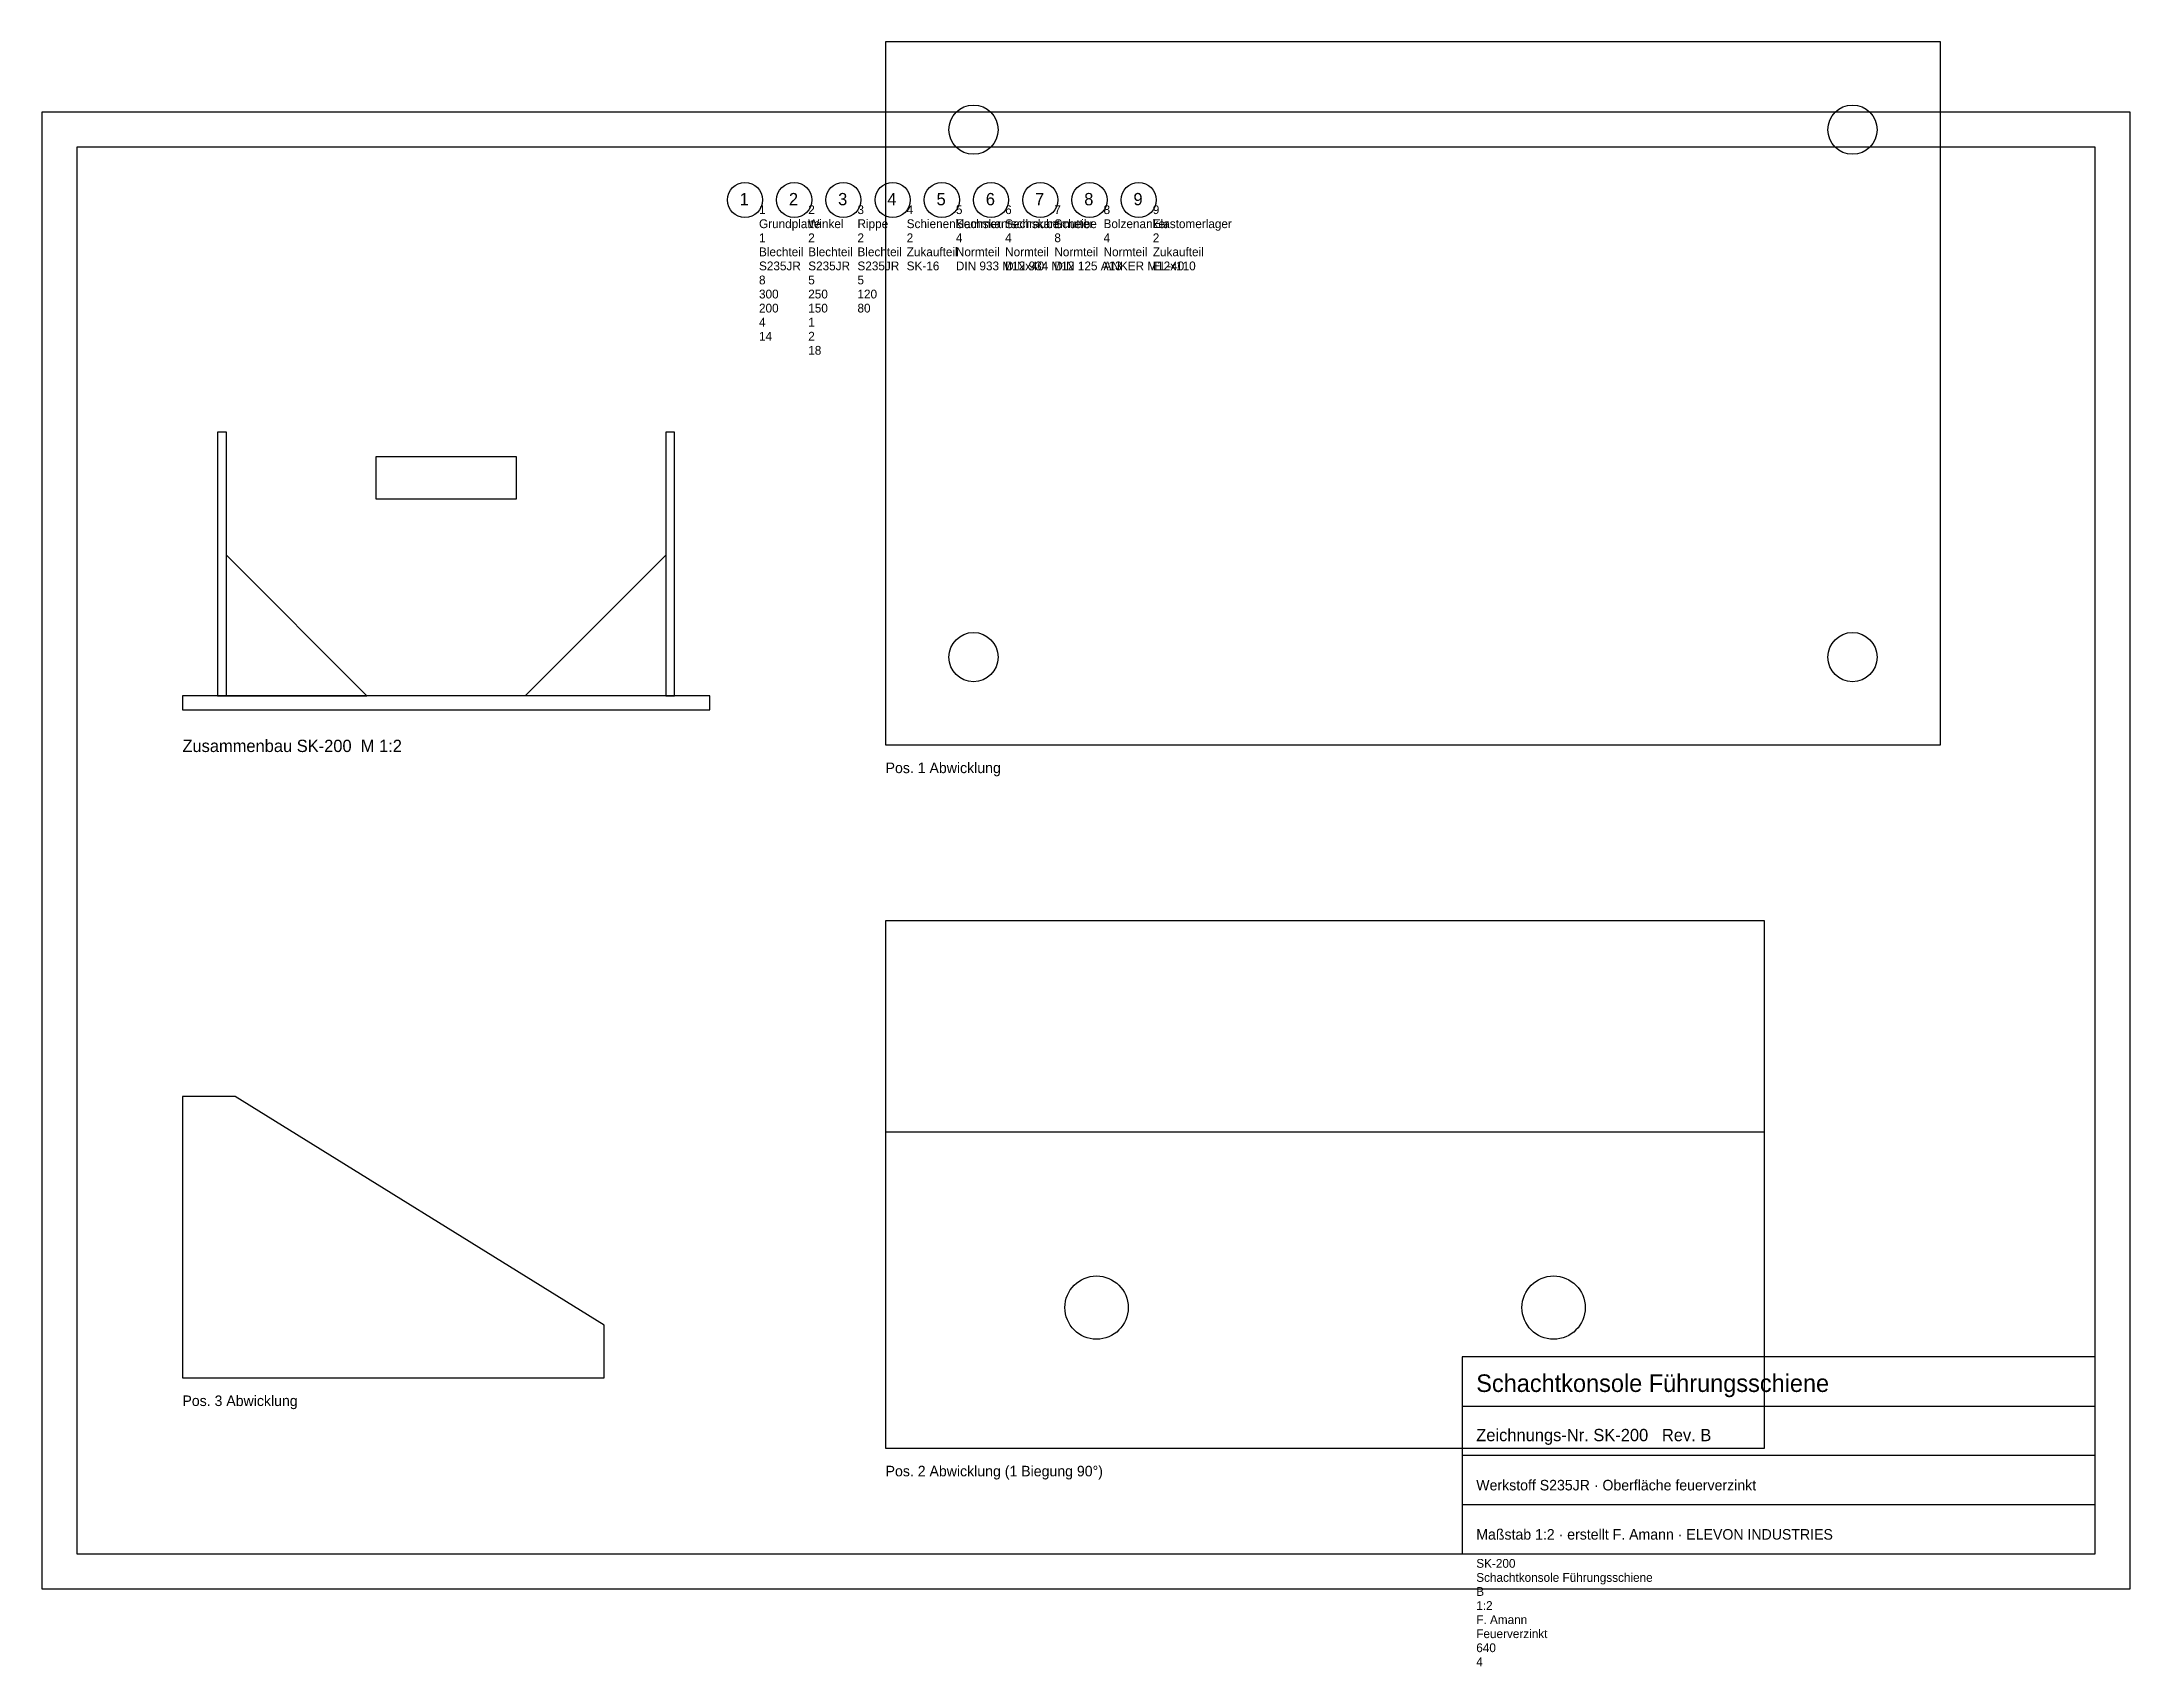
# Model space of a CAD drawing. Header units: millimetres. Extents: x 0 to 594, y -22 to 440.
import ezdxf

# ---------------------------------------------------------------- set-up
doc = ezdxf.new("R2010")
doc.units = ezdxf.units.MM
for name, color, linetype in [('ANSICHT', 7, 'CONTINUOUS'), ('POS-1', 3, 'CONTINUOUS'), ('POS-2', 5, 'CONTINUOUS'), ('POS-3', 6, 'CONTINUOUS'), ('POSNR', 1, 'CONTINUOUS'), ('RAHMEN', 7, 'CONTINUOUS'), ('TEXT', 7, 'CONTINUOUS')]:
    doc.layers.add(name, color=color, linetype=linetype)

# ---------------------------------------------------------------- blocks, each defined once
blk = doc.blocks.new('SCHRIFTFELD')
at = {"flags": 1}
for tag, p in [('ZEICHNUNGSNR', (4, -4)), ('BENENNUNG', (4, -8)), ('REVISION', (4, -12)), ('MASSSTAB', (4, -16)), ('ERSTELLT', (4, -20)), ('OBERFLAECHE', (4, -24)), ('NAHTLAENGE', (4, -28)), ('NAHTDICKE', (4, -32))]:
    blk.add_attdef(tag, p, '', height=2.5, dxfattribs=at)
blk = doc.blocks.new('POSNR')
at = {"flags": 1}
for tag, p in [('POS', (4, -4)), ('BENENNUNG', (4, -8)), ('MENGE', (4, -12)), ('ART', (4, -16)), ('WERKSTOFF', (4, -20)), ('DICKE', (4, -24)), ('LAENGE', (4, -28)), ('BREITE', (4, -32)), ('BIEGUNGEN', (4, -36)), ('BOHRUNGEN', (4, -40)), ('BOHR_D', (4, -44)), ('NORM', (4, -48)), ('TEILENR', (4, -52))]:
    blk.add_attdef(tag, p, '', height=2.5, dxfattribs=at)

msp = doc.modelspace()

# ---------------------------------------------------------------- linework, layer by layer
at = {"layer": 'ANSICHT'}
for p, q in [((52.5, 329), (50, 329)), ((50, 329), (50, 254)), ((52.5, 254), (52.5, 329)), ((180, 329), (177.5, 329)), ((177.5, 329), (177.5, 254)), ((180, 254), (180, 329)), ((135, 322), (95, 322)), ((95, 322), (95, 310)), ((135, 310), (135, 322)), ((95, 310), (135, 310)), ((52.5, 294), (92.5, 254)), ((177.5, 294), (137.5, 254)), ((190, 254), (40, 254)), ((40, 254), (40, 250)), ((40, 250), (190, 250)), ((50, 254), (52.5, 254)), ((52.5, 254), (92.5, 254)), ((177.5, 254), (137.5, 254)), ((177.5, 254), (180, 254)), ((190, 250), (190, 254)), ((240, 130), (490, 130))]:
    msp.add_line(p, q, dxfattribs=at)
at = {"layer": 'POS-1'}
for p, q in [((540, 440), (240, 440)), ((240, 440), (240, 240)), ((540, 240), (540, 440)), ((240, 240), (540, 240))]:
    msp.add_line(p, q, dxfattribs=at)
for centre in [(265, 415), (515, 415), (265, 265), (515, 265)]:
    msp.add_circle(centre, 7, dxfattribs=at)
at = {"layer": 'POS-2'}
for p, q in [((490, 190), (240, 190)), ((240, 190), (240, 40)), ((490, 40), (490, 190)), ((240, 40), (490, 40))]:
    msp.add_line(p, q, dxfattribs=at)
for centre in [(300, 80), (430, 80)]:
    msp.add_circle(centre, 9, dxfattribs=at)
at = {"layer": 'POS-3'}
for p, q in [((55, 140), (40, 140)), ((40, 140), (40, 60)), ((160, 75), (55, 140)), ((160, 60), (160, 75)), ((40, 60), (160, 60))]:
    msp.add_line(p, q, dxfattribs=at)
at = {"layer": 'POSNR'}
for centre in [(200, 395), (214, 395), (228, 395), (242, 395), (256, 395), (270, 395), (284, 395), (298, 395), (312, 395)]:
    msp.add_circle(centre, 5, dxfattribs=at)
at = {"layer": 'RAHMEN'}
for p, q in [((594, 420), (0, 420)), ((0, 420), (0, 0)), ((594, 0), (594, 420)), ((584, 410), (10, 410)), ((10, 410), (10, 10)), ((584, 10), (584, 410)), ((584, 66), (404, 66)), ((404, 66), (404, 10)), ((584, 10), (584, 66)), ((404, 52), (584, 52)), ((404, 38), (584, 38)), ((404, 24), (584, 24)), ((10, 10), (584, 10)), ((404, 10), (584, 10)), ((0, 0), (594, 0))]:
    msp.add_line(p, q, dxfattribs=at)

# ---------------------------------------------------------------- block references
at = {"layer": 'POSNR'}
ref = msp.add_blockref('POSNR', (200, 395), dxfattribs=at)
ref.add_attrib('POS', '1', (204, 391), dxfattribs={"height": 2.5})
ref.add_attrib('BENENNUNG', 'Grundplatte', (204, 387), dxfattribs={"height": 2.5})
ref.add_attrib('MENGE', '1', (204, 383), dxfattribs={"height": 2.5})
ref.add_attrib('ART', 'Blechteil', (204, 379), dxfattribs={"height": 2.5})
ref.add_attrib('WERKSTOFF', 'S235JR', (204, 375), dxfattribs={"height": 2.5})
ref.add_attrib('DICKE', '8', (204, 371), dxfattribs={"height": 2.5})
ref.add_attrib('LAENGE', '300', (204, 367), dxfattribs={"height": 2.5})
ref.add_attrib('BREITE', '200', (204, 363), dxfattribs={"height": 2.5})
ref.add_attrib('BOHRUNGEN', '4', (204, 359), dxfattribs={"height": 2.5})
ref.add_attrib('BOHR_D', '14', (204, 355), dxfattribs={"height": 2.5})
ref = msp.add_blockref('POSNR', (214, 395), dxfattribs=at)
ref.add_attrib('POS', '2', (218, 391), dxfattribs={"height": 2.5})
ref.add_attrib('BENENNUNG', 'Winkel', (218, 387), dxfattribs={"height": 2.5})
ref.add_attrib('MENGE', '2', (218, 383), dxfattribs={"height": 2.5})
ref.add_attrib('ART', 'Blechteil', (218, 379), dxfattribs={"height": 2.5})
ref.add_attrib('WERKSTOFF', 'S235JR', (218, 375), dxfattribs={"height": 2.5})
ref.add_attrib('DICKE', '5', (218, 371), dxfattribs={"height": 2.5})
ref.add_attrib('LAENGE', '250', (218, 367), dxfattribs={"height": 2.5})
ref.add_attrib('BREITE', '150', (218, 363), dxfattribs={"height": 2.5})
ref.add_attrib('BIEGUNGEN', '1', (218, 359), dxfattribs={"height": 2.5})
ref.add_attrib('BOHRUNGEN', '2', (218, 355), dxfattribs={"height": 2.5})
ref.add_attrib('BOHR_D', '18', (218, 351), dxfattribs={"height": 2.5})
ref = msp.add_blockref('POSNR', (228, 395), dxfattribs=at)
ref.add_attrib('POS', '3', (232, 391), dxfattribs={"height": 2.5})
ref.add_attrib('BENENNUNG', 'Rippe', (232, 387), dxfattribs={"height": 2.5})
ref.add_attrib('MENGE', '2', (232, 383), dxfattribs={"height": 2.5})
ref.add_attrib('ART', 'Blechteil', (232, 379), dxfattribs={"height": 2.5})
ref.add_attrib('WERKSTOFF', 'S235JR', (232, 375), dxfattribs={"height": 2.5})
ref.add_attrib('DICKE', '5', (232, 371), dxfattribs={"height": 2.5})
ref.add_attrib('LAENGE', '120', (232, 367), dxfattribs={"height": 2.5})
ref.add_attrib('BREITE', '80', (232, 363), dxfattribs={"height": 2.5})
ref = msp.add_blockref('POSNR', (242, 395), dxfattribs=at)
ref.add_attrib('POS', '4', (246, 391), dxfattribs={"height": 2.5})
ref.add_attrib('BENENNUNG', 'Schienenklammer', (246, 387), dxfattribs={"height": 2.5})
ref.add_attrib('MENGE', '2', (246, 383), dxfattribs={"height": 2.5})
ref.add_attrib('ART', 'Zukaufteil', (246, 379), dxfattribs={"height": 2.5})
ref.add_attrib('TEILENR', 'SK-16', (246, 375), dxfattribs={"height": 2.5})
ref = msp.add_blockref('POSNR', (256, 395), dxfattribs=at)
ref.add_attrib('POS', '5', (260, 391), dxfattribs={"height": 2.5})
ref.add_attrib('BENENNUNG', 'Sechskantschraube', (260, 387), dxfattribs={"height": 2.5})
ref.add_attrib('MENGE', '4', (260, 383), dxfattribs={"height": 2.5})
ref.add_attrib('ART', 'Normteil', (260, 379), dxfattribs={"height": 2.5})
ref.add_attrib('NORM', 'DIN 933 M12x40', (260, 375), dxfattribs={"height": 2.5})
ref = msp.add_blockref('POSNR', (270, 395), dxfattribs=at)
ref.add_attrib('POS', '6', (274, 391), dxfattribs={"height": 2.5})
ref.add_attrib('BENENNUNG', 'Sechskantmutter', (274, 387), dxfattribs={"height": 2.5})
ref.add_attrib('MENGE', '4', (274, 383), dxfattribs={"height": 2.5})
ref.add_attrib('ART', 'Normteil', (274, 379), dxfattribs={"height": 2.5})
ref.add_attrib('NORM', 'DIN 934 M12', (274, 375), dxfattribs={"height": 2.5})
ref = msp.add_blockref('POSNR', (284, 395), dxfattribs=at)
ref.add_attrib('POS', '7', (288, 391), dxfattribs={"height": 2.5})
ref.add_attrib('BENENNUNG', 'Scheibe', (288, 387), dxfattribs={"height": 2.5})
ref.add_attrib('MENGE', '8', (288, 383), dxfattribs={"height": 2.5})
ref.add_attrib('ART', 'Normteil', (288, 379), dxfattribs={"height": 2.5})
ref.add_attrib('NORM', 'DIN 125 A13', (288, 375), dxfattribs={"height": 2.5})
ref = msp.add_blockref('POSNR', (298, 395), dxfattribs=at)
ref.add_attrib('POS', '8', (302, 391), dxfattribs={"height": 2.5})
ref.add_attrib('BENENNUNG', 'Bolzenanker', (302, 387), dxfattribs={"height": 2.5})
ref.add_attrib('MENGE', '4', (302, 383), dxfattribs={"height": 2.5})
ref.add_attrib('ART', 'Normteil', (302, 379), dxfattribs={"height": 2.5})
ref.add_attrib('NORM', 'ANKER M12x110', (302, 375), dxfattribs={"height": 2.5})
ref = msp.add_blockref('POSNR', (312, 395), dxfattribs=at)
ref.add_attrib('POS', '9', (316, 391), dxfattribs={"height": 2.5})
ref.add_attrib('BENENNUNG', 'Elastomerlager', (316, 387), dxfattribs={"height": 2.5})
ref.add_attrib('MENGE', '2', (316, 383), dxfattribs={"height": 2.5})
ref.add_attrib('ART', 'Zukaufteil', (316, 379), dxfattribs={"height": 2.5})
ref.add_attrib('TEILENR', 'EL-40', (316, 375), dxfattribs={"height": 2.5})
at = {"layer": 'TEXT'}
ref = msp.add_blockref('SCHRIFTFELD', (404, 10), dxfattribs=at)
ref.add_attrib('ZEICHNUNGSNR', 'SK-200', (408, 6), dxfattribs={"height": 2.5})
ref.add_attrib('BENENNUNG', 'Schachtkonsole Führungsschiene', (408, 2), dxfattribs={"height": 2.5})
ref.add_attrib('REVISION', 'B', (408, -2), dxfattribs={"height": 2.5})
ref.add_attrib('MASSSTAB', '1:2', (408, -6), dxfattribs={"height": 2.5})
ref.add_attrib('ERSTELLT', 'F. Amann', (408, -10), dxfattribs={"height": 2.5})
ref.add_attrib('OBERFLAECHE', 'Feuerverzinkt', (408, -14), dxfattribs={"height": 2.5})
ref.add_attrib('NAHTLAENGE', '640', (408, -18), dxfattribs={"height": 2.5})
ref.add_attrib('NAHTDICKE', '4', (408, -22), dxfattribs={"height": 2.5})

# ---------------------------------------------------------------- texts
at = {"layer": 'POSNR'}
for s, p in [('1', (198.5, 393.5)), ('2', (212.5, 393.5)), ('3', (226.5, 393.5)), ('4', (240.5, 393.5)), ('5', (254.5, 393.5)), ('6', (268.5, 393.5)), ('7', (282.5, 393.5)), ('8', (296.5, 393.5)), ('9', (310.5, 393.5))]:
    msp.add_text(s, height=3.5, dxfattribs=at).set_placement(p)
at = {"layer": 'TEXT'}
for s, height, p in [('Zusammenbau SK-200  M 1:2', 3.5, (40, 238)), ('Pos. 1 Abwicklung', 3, (240, 232)), ('Schachtkonsole Führungsschiene', 5, (408, 56)), ('Pos. 3 Abwicklung', 3, (40, 52)), ('Zeichnungs-Nr. SK-200   Rev. B', 3.5, (408, 42)), ('Pos. 2 Abwicklung (1 Biegung 90°)', 3, (240, 32)), ('Werkstoff S235JR · Oberfläche feuerverzinkt', 3, (408, 28)), ('Maßstab 1:2 · erstellt F. Amann · ELEVON INDUSTRIES', 3, (408, 14))]:
    msp.add_text(s, height=height, dxfattribs=at).set_placement(p)

doc.saveas('drawing.dxf')
